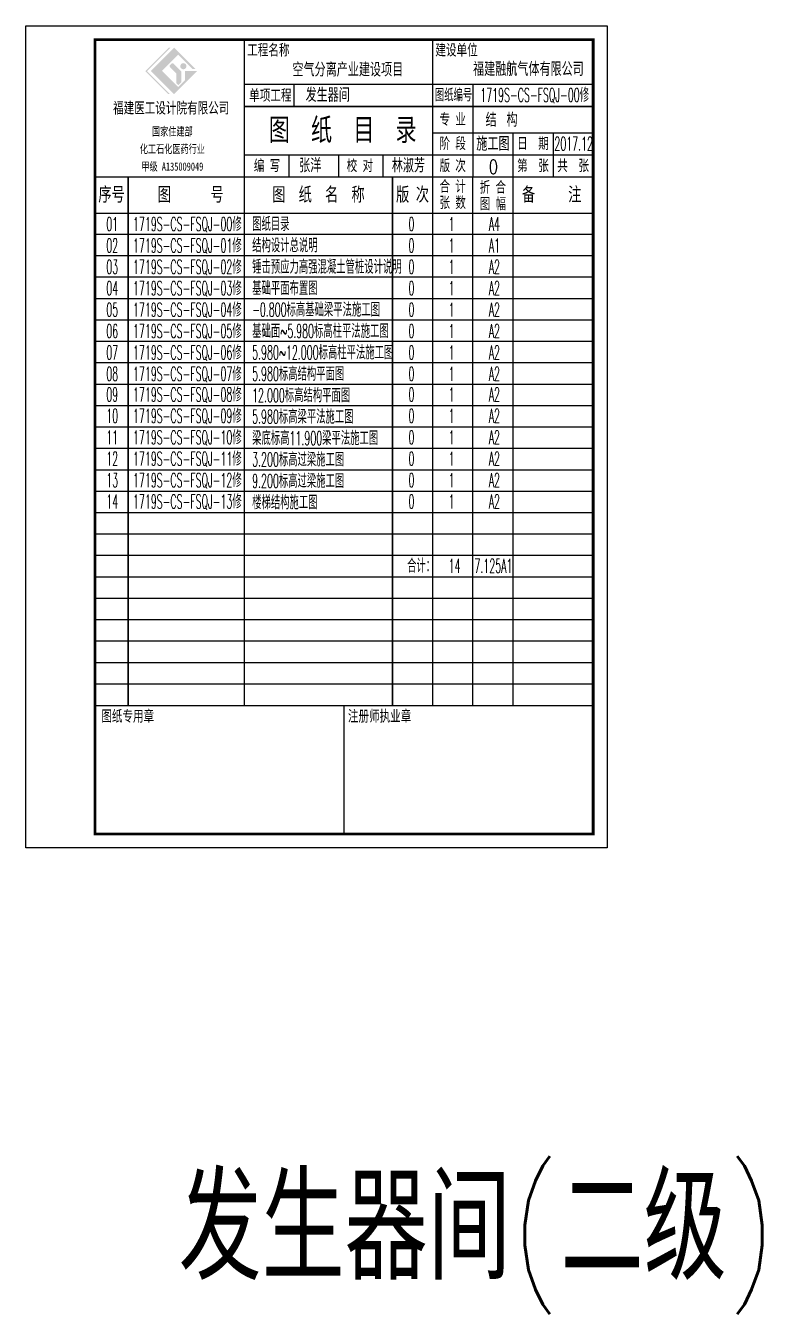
# Model space of a CAD drawing. Extents: x 959592 to 1105020, y -295412 to 379724.
# Drawn here: x 982630 to 1009238, y 333174 to 379724 of the extents above; entities that cross this region are included whole.
import ezdxf

# ---------------------------------------------------------------- set-up
doc = ezdxf.new("R2010")
doc.units = 0
doc.header["$LTSCALE"] = 1000
doc.header["$MEASUREMENT"] = 0
doc.layers.add('DIMENSION', color=3, linetype='CONTINUOUS')
doc.layers.add('FRAME', color=3, linetype='CONTINUOUS', lineweight=5)
doc.layers.add('PUB_TEXT', color=7, linetype='CONTINUOUS', lineweight=5)
doc.styles.add('_HZTXT', font='TXT', dxfattribs={"width": 0.8, "bigfont": 'HZTXT'})
doc.styles.add('FRAME', font='simhei.ttf', dxfattribs={"width": 0.7})

# ---------------------------------------------------------------- blocks, each defined once
blk = doc.blocks.new('图纸目录')
at = {"layer": 'DIMENSION'}
h = blk.add_hatch(color=7, dxfattribs=at)
h.paths.add_polyline_path([(-16075, 28069), (-15491, 28653), (-14981, 28143), (-14876, 28143), (-15642, 28908), (-16481, 28069), (-15642, 27230), (-14803, 28069), (-15252, 28069), (-15252, 27724), (-15491, 27485)], flags=0)
edge = h.paths.add_edge_path(flags=0)
edge.add_arc((-15597, 27960), 40, 0, 45, ccw=False)
edge.add_line((-15557, 27960), (-15557, 27623))
edge.add_line((-15557, 27623), (-15489, 27555))
edge.add_line((-15489, 27555), (-15374, 27670))
edge.add_line((-15374, 27670), (-15374, 28024))
edge.add_arc((-15414, 28024), 40, 360, 405)
edge.add_line((-15386, 28052), (-15671, 28337))
edge.add_arc((-15700, 28309), 40, 45, 135)
edge.add_line((-15728, 28337), (-15794, 28271))
edge.add_arc((-15766, 28243), 40, 135, 225)
edge.add_line((-15794, 28214), (-15568, 27988))
edge = h.paths.add_edge_path(flags=0)
edge.add_arc((-15306, 28239), 111, 0, 180)
edge.add_arc((-15306, 28239), 111, 180, 360)
h.paths.add_polyline_path([(-15850, 27230), (-15793, 27230), (-16622, 28058), (-15772, 28908), (-15828, 28908), (-16678, 28058)], flags=0)
at = {"layer": 'DIMENSION', "color": 7}
for p, q in [((-11300, 26783), (-11300, 27583)), ((-4850, 27583), (-4850, 24233)), ((-6300, 25833), (-500, 25833)), ((-3400, 25833), (-3400, 24233)), ((-1950, 25833), (-1950, 24233)), ((-11500, 25033), (-11500, 24233)), ((-9700, 25033), (-9700, 24233)), ((-8100, 25033), (-8100, 24233)), ((-6300, 25033), (-500, 25033)), ((-18500, 22933), (-500, 22933)), ((-500, 22159), (-18500, 22159)), ((-500, 21386), (-18500, 21386)), ((-500, 20612), (-18500, 20612)), ((-500, 19839), (-18500, 19839)), ((-500, 19065), (-18500, 19065)), ((-500, 18292), (-18500, 18292)), ((-500, 17518), (-18500, 17518)), ((-500, 16744), (-18500, 16744)), ((-500, 15971), (-18500, 15971)), ((-500, 15197), (-18500, 15197)), ((-500, 14424), (-18500, 14424)), ((-500, 13650), (-18500, 13650)), ((-500, 12877), (-18500, 12877)), ((-500, 12103), (-18500, 12103)), ((-500, 11330), (-18500, 11330)), ((-500, 10556), (-18500, 10556)), ((-500, 9783), (-18500, 9783)), ((-500, 9009), (-18500, 9009)), ((-500, 8235), (-18500, 8235)), ((-500, 7462), (-18500, 7462)), ((-500, 6688), (-18500, 6688)), ((-500, 5915), (-18500, 5915))]:
    blk.add_line(p, q, dxfattribs=at)
blk.add_lwpolyline([(-21000, 29700), (0, 29700), (0, 0), (-21000, 0)], close=True, dxfattribs=at)
blk.add_lwpolyline([(-18500, 500, 100, 100, 0), (-18500, 29200, 100, 100, 0), (-500, 29200, 100, 100, 0), (-500, 500, 100, 100, 0)], format="xyseb", close=True, dxfattribs=at)
for points in [[(-13100, 5141, 50, 50, 0), (-13100, 29200, 50, 50, 0)], [(-6300, 5141, 50, 50, 0), (-6300, 29200, 50, 50, 0)], [(-13100, 27583, 50, 50, 0), (-500, 27583, 50, 50, 0)], [(-13100, 26783, 50, 50, 0), (-500, 26783, 50, 50, 0)], [(-13100, 25033, 50, 50, 0), (-6300, 25033, 50, 50, 0)], [(-500, 24233, 50, 50, 0), (-18500, 24233, 50, 50, 0)], [(-17300, 5141, 50, 50, 0), (-17300, 24233, 50, 50, 0)], [(-7750, 5141, 50, 50, 0), (-7750, 24233, 50, 50, 0)], [(-4850, 5141, 50, 50, 0), (-4850, 24233, 50, 50, 0)], [(-3400, 5141, 50, 50, 0), (-3400, 24233, 50, 50, 0)], [(-500, 5141, 50, 50, 0), (-18500, 5141, 50, 50, 0)], [(-9500, 5141, 50, 50, 0), (-9500, 500, 50, 50, 0)]]:
    blk.add_lwpolyline(points, format="xyseb", dxfattribs=at)
at = {"layer": 'DIMENSION', "color": 7, "style": 'FRAME'}
for s, insert, char_height, width, attachment_point in [('工程名称', (-13000, 29031), 400, 2368.14, 1), ('建设单位 ', (-6200, 29031), 400, 2403.73, 1), ('{\\W0.6;图纸编号}', (-5544, 27191), 400, 1993.22, 5), ('单项工程', (-12163, 27173), 400, 2349.15, 5), ('图  纸  目  录', (-9551, 25908), 800, 8295.59, 5), ('阶 段', (-5575, 25433), 400, 1430.85, 5), ('日  期', (-2675, 25433), 400, 1618.31, 5), ('编 写', (-12283, 24633), 400, 1430.85, 5), ('校 对', (-8928, 24633), 400, 1459.32, 5), ('版 次', (-5575, 24633), 400, 1449.83, 5), ('第  张', (-2675, 24633), 400, 1746.44, 5), ('共  张', (-1225, 24633), 400, 1741.69, 5), ('序号', (-17900, 23586), 500, 1429.66, 5), ('图      号', (-15041, 23586), 500, 3666.1, 5), ('合 计', (-5575, 23885), 400, 1461.69, 5), ('折 合', (-4125, 23854), 400, 1452.2, 5), ('备     注', (-2000, 23586), 500, 3336.86, 5), ('张 数', (-5575, 23297), 400, 1445.08, 5), ('图 幅', (-4125, 23255), 400, 1409.49, 5), ('图纸专用章', (-17316, 4741), 400, 2928.14, 5), ('注册师执业章', (-8216, 4741), 400, 3554.58, 5)]:
    blk.add_mtext(s, dxfattribs=dict(at, insert=insert, char_height=char_height, width=width, attachment_point=attachment_point))
at = {"layer": 'FRAME', "color": 7, "attachment_point": 5, "style": 'FRAME'}
for s, insert, char_height, width in [('福建医工设计院有限公司', (-15746, 26713), 400, 6572.88), ('国家住建部', (-15704, 25865), 300, 2208.56), ('化工石化医药行业', (-15704, 25231), 300, 3586.02), ('甲级 A135009049', (-15704, 24597), 300, 3329.75), ('图  纸  名  称', (-10425, 23583), 500, 5350), ('版 次', (-7025, 23583), 500, 1450)]:
    blk.add_mtext(s, dxfattribs=dict(at, insert=insert, char_height=char_height, width=width))
at = {"layer": 'FRAME', "insert": (-5575, 26308), "char_height": 400, "width": 1450, "attachment_point": 5, "style": 'FRAME'}
blk.add_mtext('{\\C7;专 业}', dxfattribs=at)

msp = doc.modelspace()

# ---------------------------------------------------------------- block references
at = {"layer": 'PUB_TEXT', "color": 3}
msp.add_blockref('图纸目录', (1003630.017, 350023.659), dxfattribs=at)

# ---------------------------------------------------------------- texts
at = {"layer": 'PUB_TEXT', "color": 3, "style": '_HZTXT'}
for s, width, p in [('福建融航气体有限公司', 0.8, (998790.222, 377908.368)), ('空气分离产业建设项目', 0.8, (992265.553, 377888.816)), ('发生器间', 0.8, (992739.185, 376975.466)), ('1719S-CS-FSQJ-00修', 0.5, (999053.685, 376973.966)), ('结 构', 0.8, (999241.685, 376071.966)), ('施工图', 0.8, (998907.685, 375211.966)), ('2017.12', 0.5, (1001728.685, 375211.966)), ('张洋', 0.8, (992507.185, 374425.966)), ('林淑芳', 0.8, (995856.685, 374425.966)), ('0', 0.8, (999351.851, 374377.966)), ('1719S-CS-FSQJ-00修', 0.5, (986505.185, 372311.466)), ('图纸目录', 0.5, (990809.869, 372311.466)), ('01', 0.5, (985538.685, 372311.466)), ('0', 0.5, (996457.945, 372311.466)), ('1', 0.5, (997907.945, 372311.466)), ('A4', 0.5, (999357.945, 372311.466)), ('02', 0.5, (985538.685, 371537.922)), ('1719S-CS-FSQJ-01修', 0.5, (986505.185, 371537.922)), ('结构设计总说明 ', 0.5, (990809.869, 371537.922)), ('0', 0.5, (996457.945, 371537.922)), ('1', 0.5, (997907.945, 371537.922)), ('A1', 0.5, (999357.945, 371537.922)), ('03', 0.5, (985538.685, 370764.379)), ('1719S-CS-FSQJ-02修', 0.5, (986505.185, 370764.379)), ('锤击预应力高强混凝土管桩设计说明', 0.5, (990809.869, 370764.379)), ('0', 0.5, (996457.945, 370764.379)), ('1', 0.5, (997907.945, 370764.379)), ('A2', 0.5, (999357.945, 370764.379)), ('1719S-CS-FSQJ-03修', 0.5, (986505.185, 369990.835)), ('基础平面布置图', 0.5, (990809.869, 369990.835)), ('04', 0.5, (985538.685, 369990.835)), ('0', 0.5, (996457.945, 369990.835)), ('1', 0.5, (997907.945, 369990.835)), ('A2', 0.5, (999357.945, 369990.835)), ('05', 0.5, (985538.685, 369217.291)), ('1719S-CS-FSQJ-04修', 0.5, (986505.185, 369217.291)), ('-0.800标高基础梁平法施工图', 0.5, (990809.869, 369217.291)), ('0', 0.5, (996457.945, 369217.291)), ('1', 0.5, (997907.945, 369217.291)), ('A2', 0.5, (999357.945, 369217.291)), ('06', 0.5, (985538.685, 368443.748)), ('1719S-CS-FSQJ-05修', 0.5, (986505.185, 368443.748)), ('基础面~5.980标高柱平法施工图', 0.5, (990809.869, 368443.748)), ('0', 0.5, (996457.945, 368443.748)), ('1', 0.5, (997907.945, 368443.748)), ('A2', 0.5, (999357.945, 368443.748)), ('1719S-CS-FSQJ-06修', 0.5, (986505.185, 367670.204)), ('5.980~12.000标高柱平法施工图', 0.5, (990809.869, 367670.204)), ('07', 0.5, (985538.685, 367670.204)), ('0', 0.5, (996457.945, 367670.204)), ('1', 0.5, (997907.945, 367670.204)), ('A2', 0.5, (999357.945, 367670.204)), ('08', 0.5, (985538.685, 366896.66)), ('1719S-CS-FSQJ-07修', 0.5, (986505.185, 366896.66)), ('5.980标高结构平面图', 0.5, (990809.869, 366896.66)), ('0', 0.5, (996457.945, 366896.66)), ('1', 0.5, (997907.945, 366896.66)), ('A2', 0.5, (999357.945, 366896.66)), ('09', 0.5, (985538.685, 366152.631)), ('1719S-CS-FSQJ-08修', 0.5, (986505.185, 366152.631)), ('12.000标高结构平面图', 0.5, (990809.869, 366123.116)), ('0', 0.5, (996457.945, 366152.631)), ('1', 0.5, (997907.945, 366152.631)), ('A2', 0.5, (999357.945, 366152.631)), ('1719S-CS-FSQJ-09修', 0.5, (986505.185, 365379.088)), ('5.980标高梁平法施工图', 0.5, (990809.869, 365349.573)), ('10', 0.5, (985538.685, 365379.088)), ('0', 0.5, (996457.945, 365379.088)), ('1', 0.5, (997907.945, 365379.088)), ('A2', 0.5, (999357.945, 365379.088)), ('11', 0.5, (985538.685, 364605.544)), ('1719S-CS-FSQJ-10修', 0.5, (986505.185, 364605.544)), ('梁底标高11.900梁平法施工图', 0.5, (990809.869, 364576.029)), ('0', 0.5, (996457.945, 364605.544)), ('1', 0.5, (997907.945, 364605.544)), ('A2', 0.5, (999357.945, 364605.544)), ('12', 0.5, (985538.685, 363832)), ('1719S-CS-FSQJ-11修', 0.5, (986505.185, 363832)), ('3.200标高过梁施工图', 0.5, (990809.869, 363802.485)), ('0', 0.5, (996457.945, 363832)), ('1', 0.5, (997907.945, 363832)), ('A2', 0.5, (999357.945, 363832)), ('13', 0.5, (985538.685, 363058.456)), ('1719S-CS-FSQJ-12修', 0.5, (986505.185, 363058.456)), ('9.200标高过梁施工图', 0.5, (990809.869, 363028.942)), ('0', 0.5, (996457.945, 363058.456)), ('1', 0.5, (997907.945, 363058.456)), ('A2', 0.5, (999357.945, 363058.456)), ('14', 0.5, (985538.685, 362284.913)), ('1719S-CS-FSQJ-13修', 0.5, (986505.185, 362284.913)), ('楼梯结构施工图', 0.5, (990809.869, 362255.398)), ('0', 0.5, (996457.945, 362284.913)), ('1', 0.5, (997907.945, 362284.913)), ('A2', 0.5, (999357.945, 362284.913)), ('合计：', 0.5, (996406.933, 359964.282)), ('14', 0.5, (997907.945, 359964.282)), ('7.125A1', 0.5, (998839.875, 359964.282))]:
    msp.add_text(s, height=500, dxfattribs=dict(at, width=width)).set_placement(p)
at = {"layer": 'PUB_TEXT', "style": '_HZTXT', "width": 0.8}
msp.add_text('发生器间(二级)', height=3750, dxfattribs=at).set_placement((988152.119, 334423.927))

doc.saveas('drawing.dxf')
